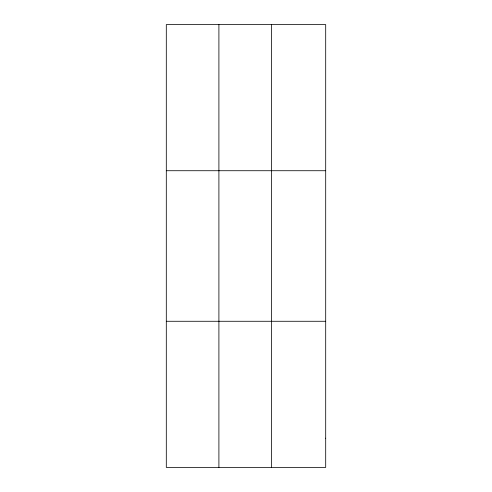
<?xml version="1.0" encoding="UTF-8"?>
<svg xmlns="http://www.w3.org/2000/svg" width="492" height="492" viewBox="0 0 492 492"><rect width="100%" height="100%" fill="white"/><g stroke="black" fill="none" stroke-linecap="round" stroke-linejoin="round"><path stroke-width="0.74" d="M218.903 24.6L218.903 467.4M271.504 24.6L271.504 467.4M166.302 170.724L325.698 170.724M166.302 321.276L325.698 321.276M325.698 438.175L325.698 467.4L166.302 467.4L166.302 24.6L325.698 24.6L325.698 438.175"/></g></svg>
